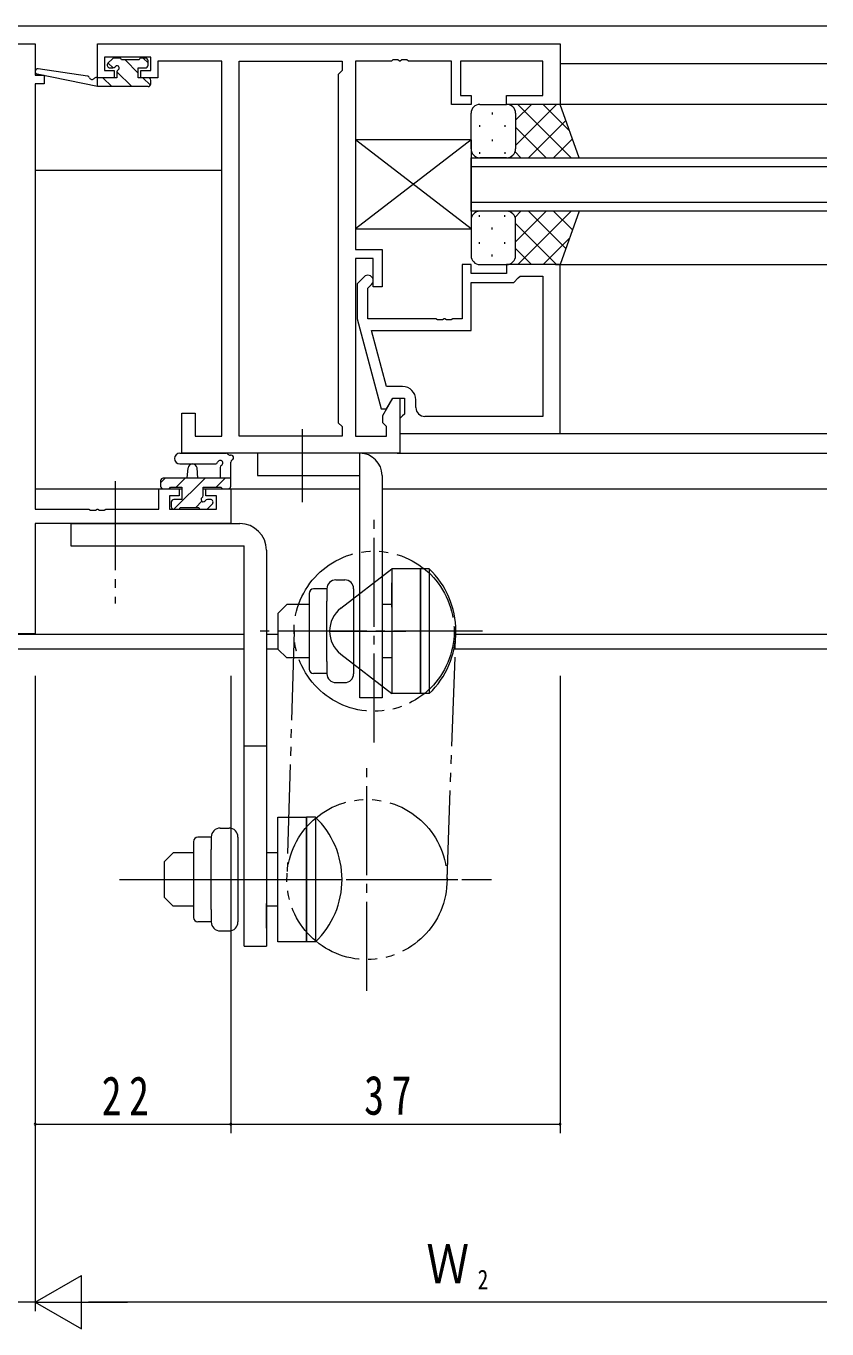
# Model space of a CAD drawing. Units: millimetres on the paper. Extents: x -397 to 397, y -282 to 282.
# Drawn here: x 122.3 to 212.3, y -16.9 to 129.5 of the extents above; entities that cross this region are included whole.
import ezdxf
from ezdxf.enums import TextEntityAlignment as Align

# ---------------------------------------------------------------- set-up
doc = ezdxf.new("R2010")
doc.units = ezdxf.units.MM
doc.linetypes.add('USER2', pattern=[13, 10, -1, 1, -1])
doc.linetypes.add('USER3', pattern=[15, 10, -1, 1, -1, 1, -1])
for name, color, linetype, lineweight in [('0-3_YKK_11', 7, 'Continuous', 18), ('0-4_YKK_12', 2, 'Continuous', 18), ('0-5_YKK_13', 4, 'Continuous', 18), ('0-6_YKK_D', 6, 'Continuous', 18)]:
    doc.layers.add(name, color=color, linetype=linetype, lineweight=lineweight)
doc.styles.add('ＭＳ ゴシック', font='')
doc.styles.get('ＭＳ ゴシック').set_extended_font_data('MS Gothic')

msp = doc.modelspace()

# ---------------------------------------------------------------- linework, layer by layer
at = {"layer": '0-3_YKK_11'}
for p, q in [((103.318, 127.531), (123.318, 127.531)), ((123.318, 127.531), (123.318, 124.031)), ((130.318, 123.731), (130.318, 127.531)), ((130.318, 127.531), (182.318, 127.531)), ((182.318, 127.531), (182.318, 120.731)), ((131.118, 126.031), (131.118, 124.531)), ((136.318, 126.031), (131.118, 126.031)), ((136.318, 124.531), (136.318, 126.031)), ((131.118, 124.531), (132.218, 124.531)), ((132.218, 124.531), (132.218, 123.731)), ((135.218, 124.531), (136.318, 124.531)), ((135.218, 123.731), (135.218, 124.531)), ((137.118, 125.601), (137.118, 124.801)), ((144.318, 125.601), (137.118, 125.601)), ((137.118, 124.801), (137.118, 123.731)), ((144.318, 83.461), (144.318, 125.601)), ((146.248, 83.461), (146.248, 125.601)), ((146.248, 125.601), (157.818, 125.601)), ((146.248, 83.461), (146.248, 125.601)), ((157.818, 124.531), (157.388, 124.101)), ((157.818, 125.601), (157.818, 124.531)), ((159.318, 125.601), (159.318, 104.431)), ((163.36, 125.601), (159.318, 125.601)), ((163.543, 125.721), (163.36, 125.601)), ((164.093, 125.721), (163.543, 125.721)), ((164.276, 125.601), (164.093, 125.721)), ((164.36, 125.601), (164.276, 125.601)), ((164.543, 125.721), (164.36, 125.601)), ((165.093, 125.721), (164.543, 125.721)), ((165.276, 125.601), (165.093, 125.721)), ((170.118, 125.601), (165.276, 125.601)), ((170.118, 120.731), (170.118, 125.601)), ((171.118, 125.601), (171.118, 121.731)), ((180.388, 125.601), (171.118, 125.601)), ((180.388, 121.731), (180.388, 125.601)), ((123.318, 124.031), (124.318, 124.031)), ((124.318, 123.031), (123.318, 123.031)), ((123.318, 123.031), (123.318, 75.261)), ((124.318, 124.031), (124.318, 123.031)), ((132.218, 123.731), (130.318, 123.731)), ((137.118, 123.731), (135.218, 123.731)), ((157.388, 124.101), (157.388, 84.961)), ((171.118, 121.731), (172.318, 121.731)), ((172.318, 121.731), (172.318, 120.731)), ((176.318, 121.731), (180.388, 121.731)), ((176.318, 120.731), (176.318, 121.731)), ((172.318, 120.731), (170.118, 120.731)), ((182.318, 120.731), (176.318, 120.731)), ((159.318, 104.431), (162.318, 104.431)), ((162.318, 104.431), (162.318, 100.231)), ((159.318, 103.431), (159.318, 83.461)), ((161.318, 103.431), (159.318, 103.431)), ((161.318, 100.231), (161.318, 103.431)), ((171.318, 102.731), (171.318, 96.631)), ((172.318, 102.731), (171.318, 102.731)), ((172.318, 101.731), (172.318, 102.731)), ((176.318, 102.731), (176.318, 101.731)), ((182.318, 102.731), (176.318, 102.731)), ((182.318, 83.731), (182.318, 102.731)), ((160.294, 101.355), (159.518, 100.58)), ((176.318, 101.731), (172.318, 101.731)), ((177.118, 100.731), (177.618, 101.231)), ((177.618, 101.231), (177.818, 101.431)), ((177.818, 101.431), (180.388, 101.431)), ((180.388, 101.431), (180.388, 85.661)), ((180.388, 101.431), (180.388, 85.661)), ((159.518, 100.58), (159.518, 96.634)), ((160.718, 100.083), (161.142, 100.507)), ((160.718, 96.631), (160.718, 100.083)), ((162.318, 100.231), (161.318, 100.231)), ((172.318, 100.731), (177.118, 100.731)), ((172.318, 95.331), (172.318, 100.731)), ((159.518, 96.634), (162.225, 86.531)), ((168.36, 96.631), (160.718, 96.631)), ((168.543, 96.511), (168.36, 96.631)), ((169.276, 96.631), (169.093, 96.511)), ((169.36, 96.631), (169.276, 96.631)), ((169.543, 96.511), (169.36, 96.631)), ((170.276, 96.631), (170.093, 96.511)), ((171.318, 96.631), (170.276, 96.631)), ((161.11, 95.331), (172.318, 95.331)), ((162.798, 89.031), (161.11, 95.331)), ((169.093, 96.511), (168.543, 96.511)), ((170.093, 96.511), (169.543, 96.511)), ((164.618, 89.031), (162.798, 89.031)), ((162.225, 86.531), (162.825, 86.531)), ((162.388, 85.774), (163.518, 87.731)), ((162.825, 86.531), (163.518, 87.731)), ((163.518, 87.731), (164.818, 87.731)), ((163.518, 87.731), (164.318, 87.731)), ((164.318, 87.731), (164.318, 81.531)), ((164.818, 87.731), (164.818, 85.931)), ((166.118, 86.661), (166.118, 87.531)), ((139.818, 86.031), (141.318, 86.031)), ((139.818, 81.531), (139.818, 86.031)), ((141.318, 86.031), (141.318, 83.461)), ((157.388, 84.961), (157.818, 84.531)), ((162.388, 84.961), (162.388, 85.774)), ((162.818, 84.531), (162.388, 84.961)), ((164.618, 85.731), (164.318, 85.431)), ((164.318, 85.431), (164.318, 83.731)), ((164.818, 85.931), (164.618, 85.731)), ((180.388, 85.661), (167.118, 85.661)), ((141.318, 83.461), (144.318, 83.461)), ((157.818, 83.461), (146.248, 83.461)), ((157.818, 84.531), (157.818, 83.461)), ((159.318, 83.461), (162.818, 83.461)), ((162.818, 83.461), (162.818, 84.531)), ((164.318, 83.731), (182.318, 83.731)), ((164.318, 81.531), (139.818, 81.531)), ((137.218, 77.531), (139.518, 77.531)), ((137.218, 75.261), (137.218, 77.531)), ((138.418, 76.731), (138.418, 75.261)), ((139.518, 76.731), (138.418, 76.731)), ((139.518, 77.531), (139.518, 76.731)), ((142.518, 77.531), (145.318, 77.531)), ((142.518, 76.731), (142.518, 77.531)), ((143.688, 76.731), (142.518, 76.731)), ((143.688, 75.261), (143.688, 76.731)), ((145.318, 77.531), (145.318, 73.631)), ((123.318, 75.261), (129.36, 75.261)), ((129.36, 75.261), (129.543, 75.141)), ((129.543, 75.141), (130.093, 75.141)), ((130.093, 75.141), (130.276, 75.261)), ((130.276, 75.261), (130.36, 75.261)), ((130.36, 75.261), (130.543, 75.141)), ((130.543, 75.141), (131.093, 75.141)), ((131.093, 75.141), (131.276, 75.261)), ((131.276, 75.261), (137.218, 75.261)), ((138.418, 75.261), (143.688, 75.261)), ((123.318, 73.631), (123.318, 61.231)), ((145.318, 73.631), (123.318, 73.631)), ((123.318, 61.231), (103.318, 61.231))]:
    msp.add_line(p, q, dxfattribs=at)
for centre, radius, start, end in [((160.718, 100.931), 0.6, 314.99999, 135.00001), ((164.618, 87.531), 1.5, 0.00001, 89.99999), ((167.118, 86.661), 1, 180.00001, 269.99999)]:
    msp.add_arc(centre, radius, start, end, dxfattribs=at)
at = {"layer": '0-4_YKK_12'}
for p, q in [((212.318, 129.531), (14.318, 129.531)), ((182.318, 125.331), (212.318, 125.331)), ((212.318, 120.731), (181.938, 120.731)), ((172.317, 114.731), (212.318, 114.731)), ((172.317, 108.731), (172.317, 114.731)), ((123.318, 113.331), (144.318, 113.331)), ((212.318, 113.731), (172.317, 113.731)), ((172.317, 109.731), (212.318, 109.731)), ((212.318, 108.731), (172.317, 108.731)), ((181.818, 102.731), (212.318, 102.731)), ((182.018, 83.731), (212.318, 83.731)), ((164.018, 81.531), (212.318, 81.531)), ((123.318, 77.531), (139.818, 77.531)), ((142.218, 77.531), (159.818, 77.531)), ((162.318, 77.531), (212.318, 77.531)), ((146.818, 61.161), (79.818, 61.161)), ((150.618, 61.161), (149.318, 61.161)), ((212.318, 61.161), (170.611, 61.161)), ((146.818, 59.531), (79.818, 59.531)), ((150.618, 59.531), (149.318, 59.531)), ((212.318, 59.531), (170.409, 59.531))]:
    msp.add_line(p, q, dxfattribs=at)
at = {"layer": '0-5_YKK_13'}
for p, q in [((132.818, 125.931), (132.218, 125.931)), ((135.718, 125.931), (135.218, 125.931)), ((136.018, 125.389), (135.476, 125.931)), ((129.206, 123.905), (123.664, 124.728)), ((132.006, 125.843), (131.506, 125.343)), ((132.084, 124.832), (131.54, 125.377)), ((131.718, 124.831), (132.057, 124.831)), ((135.018, 125.731), (133.018, 125.731)), ((134.918, 124.244), (133.431, 125.731)), ((134.918, 124.831), (135.718, 124.831)), ((134.918, 123.731), (134.918, 124.831)), ((136.018, 125.131), (136.018, 125.631)), ((130.32, 122.731), (123.559, 124.137)), ((130.32, 123.731), (130.233, 123.745)), ((130.32, 122.731), (130.32, 123.731)), ((132.518, 123.731), (130.32, 123.731)), ((131.941, 122.731), (130.941, 123.731)), ((132.518, 124.37), (132.518, 123.731)), ((134.186, 122.731), (132.519, 124.397)), ((136.018, 123.731), (134.918, 123.731)), ((136.279, 122.883), (135.431, 123.731)), ((136.318, 123.031), (136.318, 123.431)), ((136.018, 122.731), (130.32, 122.731)), ((173.318, 120.731), (176.318, 120.731)), ((182.318, 120.731), (176.318, 120.731)), ((177.318, 118.939), (179.11, 120.731)), ((177.318, 116.111), (181.938, 120.731)), ((177.586, 120.731), (183.586, 114.731)), ((180.415, 120.731), (183.376, 117.77)), ((184.461, 114.731), (182.318, 120.731)), ((172.318, 115.731), (172.318, 119.731)), ((174.682, 119.811), (174.682, 119.611)), ((177.318, 119.731), (177.318, 116.131)), ((177.318, 119.331), (177.318, 115.731)), ((178.767, 114.731), (182.963, 118.927)), ((173.267, 118.396), (173.267, 118.196)), ((176.097, 118.396), (176.097, 118.196)), ((177.318, 118.171), (180.758, 114.731)), ((172.318, 116.731), (159.318, 116.731)), ((159.318, 116.731), (159.318, 106.731)), ((172.318, 116.731), (159.318, 106.731)), ((172.318, 106.731), (159.318, 116.731)), ((172.318, 116.731), (172.318, 106.731)), ((174.682, 116.781), (174.682, 116.581)), ((181.595, 114.731), (183.707, 116.843)), ((173.267, 115.366), (173.267, 115.166)), ((176.318, 114.731), (173.318, 114.731)), ((176.097, 115.366), (176.097, 115.166)), ((176.318, 114.731), (184.461, 114.731)), ((177.262, 115.399), (177.93, 114.731)), ((176.318, 108.731), (173.318, 108.731)), ((184.461, 108.731), (176.318, 108.731)), ((177.262, 108.063), (177.93, 108.731)), ((177.318, 105.291), (180.758, 108.731)), ((177.586, 102.731), (183.586, 108.731)), ((178.767, 108.731), (182.963, 104.535)), ((181.595, 108.731), (183.707, 106.619)), ((184.461, 108.731), (182.318, 102.731)), ((172.318, 107.731), (172.318, 103.731)), ((173.267, 108.096), (173.267, 108.296)), ((174.682, 106.681), (174.682, 106.881)), ((176.097, 108.096), (176.097, 108.296)), ((177.318, 104.131), (177.318, 107.731)), ((177.318, 107.351), (181.938, 102.731)), ((177.318, 103.731), (177.318, 107.331)), ((159.318, 106.731), (172.318, 106.731)), ((180.415, 102.731), (183.376, 105.692)), ((173.267, 105.066), (173.267, 105.266)), ((176.097, 105.066), (176.097, 105.266)), ((177.318, 104.523), (179.11, 102.731)), ((173.318, 102.731), (176.318, 102.731)), ((174.682, 103.651), (174.682, 103.851)), ((182.318, 102.731), (176.318, 102.731)), ((139.59, 81.531), (144.753, 81.531)), ((159.818, 81.531), (148.318, 81.531)), ((159.818, 54.031), (159.818, 81.531)), ((139.59, 80.331), (143.551, 80.328)), ((140.418, 78.731), (140.52, 79.875)), ((141.618, 78.731), (141.516, 79.875)), ((144.118, 79.911), (144.118, 78.731)), ((145.318, 77.831), (145.318, 80.511)), ((137.418, 78.213), (137.937, 78.731)), ((137.418, 78.431), (137.418, 77.831)), ((145.318, 78.731), (137.718, 78.731)), ((138.518, 77.731), (139.818, 77.731)), ((138.927, 75.231), (142.427, 78.731)), ((139.182, 77.731), (140.182, 78.731)), ((139.818, 77.731), (139.818, 76.331)), ((142.218, 77.731), (144.218, 77.731)), ((142.218, 76.792), (142.218, 77.731)), ((143.672, 77.731), (144.672, 78.731)), ((137.718, 77.531), (138.318, 77.531)), ((139.818, 76.331), (138.918, 76.331)), ((141.372, 75.431), (142.07, 76.13)), ((143.018, 76.331), (142.679, 76.331)), ((144.418, 77.531), (145.018, 77.531)), ((138.618, 76.031), (138.618, 75.531)), ((138.918, 75.231), (139.418, 75.231)), ((139.618, 75.431), (141.718, 75.431)), ((141.918, 75.231), (142.518, 75.231)), ((142.73, 75.319), (143.23, 75.819)), ((127.318, 73.631), (127.318, 71.131)), ((127.318, 73.631), (146.318, 73.631)), ((127.318, 71.131), (146.818, 71.131)), ((146.818, 26.131), (146.818, 71.131)), ((149.318, 70.631), (149.318, 26.131)), ((157.682, 64.104), (163.418, 68.531)), ((166.618, 68.531), (163.418, 68.531)), ((163.418, 68.531), (163.418, 54.531)), ((167.618, 68.531), (166.618, 68.531)), ((166.618, 54.531), (166.618, 68.531)), ((166.618, 68.531), (166.618, 54.531)), ((167.618, 68.531), (167.618, 54.531)), ((156.118, 66.281), (154.618, 66.281)), ((156.118, 66.305), (156.118, 64.918)), ((157.118, 67.305), (158.118, 67.305)), ((159.118, 66.305), (159.118, 56.758)), ((163.418, 64.234), (163.418, 66.984)), ((151.618, 64.531), (150.618, 63.531)), ((154.118, 64.531), (151.618, 64.531)), ((154.118, 65.781), (154.118, 57.281)), ((156.118, 58.144), (156.118, 64.918)), ((163.418, 64.531), (162.318, 64.531)), ((150.618, 63.531), (150.618, 59.531)), ((156.365, 61.531), (164.97, 61.531)), ((157.682, 58.958), (163.418, 54.531)), ((156.118, 58.144), (156.118, 56.758)), ((163.418, 58.531), (162.318, 58.531)), ((156.118, 56.781), (154.618, 56.781)), ((157.118, 55.758), (158.118, 55.758)), ((166.618, 54.531), (163.418, 54.531)), ((167.618, 54.531), (166.618, 54.531)), ((149.318, 48.631), (146.818, 48.631)), ((150.618, 26.631), (150.618, 40.631)), ((150.618, 40.631), (153.818, 40.631)), ((154.818, 40.631), (153.818, 40.631)), ((153.818, 26.631), (153.818, 40.631)), ((153.818, 40.631), (153.818, 26.631)), ((154.818, 40.631), (154.818, 26.631)), ((143.118, 38.381), (141.618, 38.381)), ((143.118, 38.405), (143.118, 37.018)), ((144.118, 39.405), (145.118, 39.405)), ((146.118, 38.405), (146.118, 28.858)), ((150.618, 36.334), (150.618, 39.084)), ((138.818, 36.631), (137.818, 35.631)), ((141.118, 36.631), (138.818, 36.631)), ((141.118, 37.881), (141.118, 29.381)), ((143.118, 30.244), (143.118, 37.018)), ((150.618, 36.631), (149.318, 36.631)), ((137.818, 35.631), (137.818, 31.631)), ((141.963, 33.631), (154.479, 33.631)), ((149.318, 28.178), (149.318, 30.928)), ((143.118, 30.244), (143.118, 28.858)), ((150.618, 30.631), (149.318, 30.631)), ((143.118, 28.881), (141.618, 28.881)), ((144.118, 27.858), (145.118, 27.858)), ((153.818, 26.631), (150.618, 26.631)), ((154.818, 26.631), (153.818, 26.631)), ((146.818, 26.131), (149.318, 26.131))]:
    msp.add_line(p, q, dxfattribs=at)
at = {"layer": '0-5_YKK_13', "linetype": 'USER2'}
for p, q in [((153.318, 84.252), (153.318, 76.038)), ((132.318, 78.389), (132.318, 64.647)), ((161.418, 49.031), (161.418, 74.031)), ((173.618, 61.531), (148.261, 61.531)), ((160.618, 21.131), (160.618, 46.131)), ((132.818, 33.631), (174.618, 33.631)), ((134.297, 33.631), (174.307, 33.631))]:
    msp.add_line(p, q, dxfattribs=at)
at = {"layer": '0-5_YKK_13', "linetype": 'USER3'}
for p, q in [((152.418, 61.531), (151.618, 33.631)), ((169.618, 33.631), (170.618, 61.531))]:
    msp.add_line(p, q, dxfattribs=at)
at = {"layer": '0-5_YKK_13'}
for points in [[(148.318, 81.531), (148.318, 79.031), (159.818, 79.031)], [(162.318, 79.031), (162.318, 54.031), (159.818, 54.031)], [(154.118, 58.531), (151.618, 58.531), (150.618, 59.531)], [(141.118, 30.631), (138.818, 30.631), (137.818, 31.631)]]:
    msp.add_lwpolyline(points, dxfattribs=at)
at = {"layer": '0-5_YKK_13', "linetype": 'USER3'}
for centre in [(161.418, 61.531), (160.618, 33.631)]:
    msp.add_circle(centre, 9, dxfattribs=at)
at = {"layer": '0-5_YKK_13'}
for centre, radius, start, end in [((132.218, 125.631), 0.3, 90, 135), ((132.818, 125.731), 0.2, 0, 90), ((135.218, 125.731), 0.2, 90, 180), ((135.718, 125.631), 0.3, 0, 90), ((123.62, 124.431), 0.3, 81.55064, 258.25019), ((131.718, 125.131), 0.3, 135, 270), ((132.057, 125.131), 0.3, 270, 326.94427), ((132.518, 124.831), 0.25, 303.05573, 146.94427), ((132.818, 124.37), 0.3, 123.05573, 180), ((135.718, 125.131), 0.3, 270, 0), ((129.162, 123.608), 0.3, 21.55064, 81.55064), ((129.72, 123.828), 0.3, 201.55064, 320.80246), ((130.185, 123.449), 0.3, 80.80246, 140.80246), ((136.018, 123.431), 0.3, 0, 90), ((136.018, 123.031), 0.3, 270, 0), ((173.318, 119.731), 1, 90, 180), ((176.318, 119.731), 1, 0, 90), ((176.318, 119.731), 1, 0, 90), ((173.318, 115.731), 1, 180, 270), ((176.318, 115.731), 1, 270, 0), ((176.318, 115.731), 1, 270, 0), ((173.318, 107.731), 1, 90, 180), ((176.318, 107.731), 1, 0, 90), ((176.318, 107.731), 1, 0, 90), ((173.318, 103.731), 1, 180, 270), ((176.318, 103.731), 1, 270, 0), ((176.318, 103.731), 1, 270, 0), ((139.591, 80.931), 0.6, 89.95977, 269.95977), ((143.552, 80.628), 0.3, 269.95977, 340.81024), ((144.118, 80.431), 0.3, 300, 160.81024), ((144.753, 81.231), 0.3, 40.52878, 90), ((145.209, 81.621), 0.3, 220.52878, 280.52878), ((145.318, 81.031), 0.3, 300, 100.52878), ((145.618, 80.511), 0.3, 120, 180), ((159.818, 79.031), 2.5, 0, 90), ((141.018, 79.831), 0.5, 5.09207, 174.90793), ((144.418, 79.911), 0.3, 120, 180), ((137.718, 78.431), 0.3, 90, 180), ((137.718, 77.831), 0.3, 180, 270), ((138.318, 77.731), 0.2, 270, 0), ((144.418, 77.731), 0.2, 180, 270), ((145.018, 77.831), 0.3, 270, 0), ((138.918, 76.031), 0.3, 90, 180), ((142.218, 76.331), 0.25, 123.05573, 326.94427), ((141.918, 76.792), 0.3, 303.05573, 0), ((142.679, 76.031), 0.3, 90, 146.94427), ((143.018, 76.031), 0.3, 315, 90), ((138.918, 75.531), 0.3, 180, 270), ((139.418, 75.431), 0.2, 270, 0), ((141.918, 75.431), 0.2, 180, 270), ((142.518, 75.531), 0.3, 270, 315), ((146.318, 70.631), 3, 0, 90), ((160.952, 61.531), 9.667, 313.60284, 46.39716), ((154.618, 65.781), 0.5, 90, 180), ((157.118, 66.305), 1, 90, 180), ((158.118, 66.305), 1, 0, 90), ((159.668, 61.531), 3.25, 127.66316, 232.33684), ((154.618, 57.281), 0.5, 180, 270), ((157.118, 56.758), 1, 180, 270), ((158.118, 56.758), 1, 270, 0), ((148.152, 33.631), 9.667, 313.60284, 46.39716), ((141.618, 37.881), 0.5, 90, 180), ((144.118, 38.405), 1, 90, 180), ((145.118, 38.405), 1, 0, 90), ((141.618, 29.381), 0.5, 180, 270), ((144.118, 28.858), 1, 180, 270), ((145.118, 28.858), 1, 270, 0)]:
    msp.add_arc(centre, radius, start, end, dxfattribs=at)
at = {"layer": '0-6_YKK_D'}
for p, q in [((123.318, 56.531), (123.318, 5.131)), ((123.318, 56.531), (123.318, -14.869)), ((123.318, 56.531), (123.318, -14.869)), ((145.318, 56.531), (145.318, 5.131)), ((145.318, 56.531), (145.318, 5.131)), ((182.318, 56.531), (182.318, 5.131)), ((123.318, 6.131), (145.318, 6.131)), ((145.318, 6.131), (182.318, 6.131)), ((123.318, -13.869), (128.514, -10.869)), ((128.514, -16.869), (128.514, -10.869)), ((123.318, -13.869), (103.318, -13.869)), ((123.318, -13.869), (133.71, -13.869)), ((123.318, -13.869), (128.514, -16.869)), ((212.318, -13.869), (129.318, -13.869))]:
    msp.add_line(p, q, dxfattribs=at)
for centre, start, end in [((123.318, 6.131), 0, 180), ((123.318, 6.131), 180, 0), ((145.318, 6.131), 0, 180), ((145.318, 6.131), 0, 180), ((145.318, 6.131), 180, 0), ((145.318, 6.131), 180, 0), ((182.318, 6.131), 0, 180), ((182.318, 6.131), 180, 0)]:
    msp.add_arc(centre, 0.106, start, end, dxfattribs=at)

# ---------------------------------------------------------------- texts
at = {"layer": '0-6_YKK_D', "color": 7, "style": 'ＭＳ ゴシック', "width": 0.8}
for s, height, p in [('Ｗ', 4.399, (167.298, -13.069)), ('2', 2.199, (173.058, -13.069))]:
    msp.add_text(s, height=height, dxfattribs=at).set_placement(p, align=Align.BOTTOM_LEFT)
at = {"layer": '0-6_YKK_D', "color": 7, "char_height": 4.399, "attachment_point": 7, "style": 'ＭＳ ゴシック'}
for s, insert in [('\\T1.37;\\W0.75;22', (130.798, 7.131)), ('\\T1.37;\\W0.75;37', (160.298, 7.131))]:
    msp.add_mtext(s, dxfattribs=dict(at, insert=insert))

doc.saveas('drawing.dxf')
